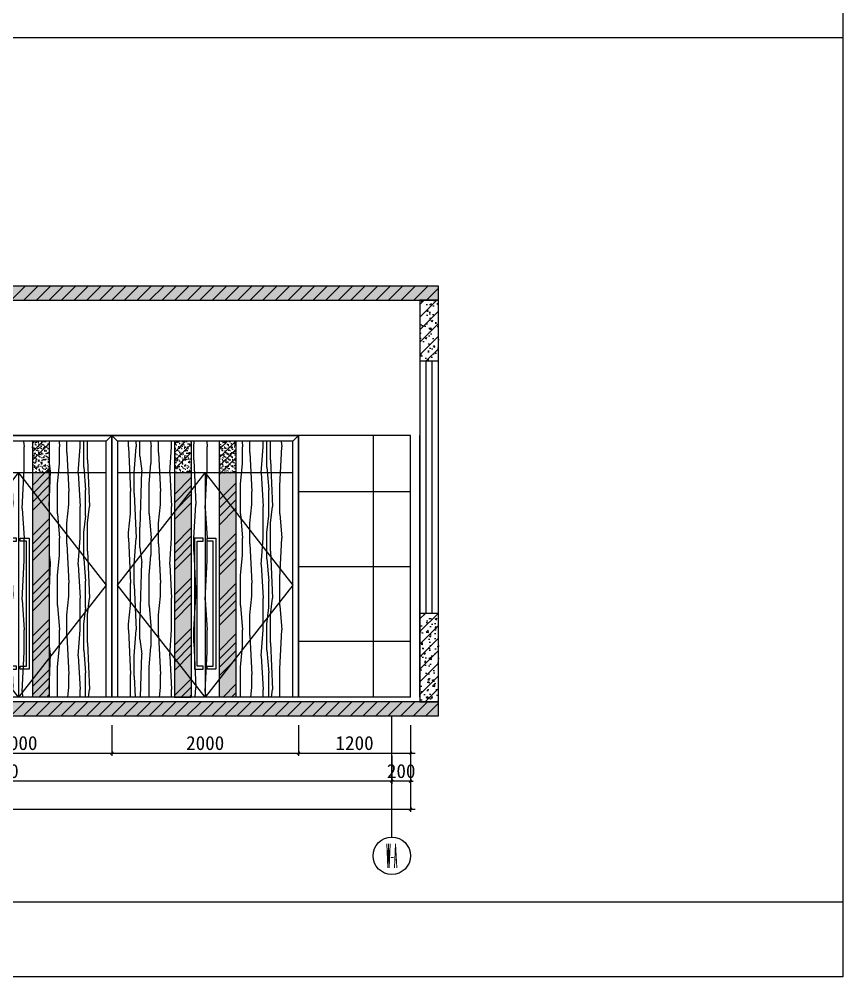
# Model space of a CAD drawing. Header units: millimetres. Extents: x 110215 to 630040, y -488650 to 141897.
# Drawn here: x 432394 to 441215, y -4761 to 5496 of the extents above; entities that cross this region are included whole.
import ezdxf
from ezdxf.enums import TextEntityAlignment as Align

# ---------------------------------------------------------------- set-up
doc = ezdxf.new("R2010")
doc.units = ezdxf.units.MM
doc.header["$LTSCALE"] = 1000
doc.linetypes.add('DOTE', pattern=[2.42, 2, -0.2, 0.02, -0.2])
doc.layers.get('Defpoints').update_dxf_attribs({"color": 2})
for name, color, linetype in [('0-118标注', 2, 'Continuous'), ('0-140c立面材料填充', 250, 'Continuous'), ('0-140d立面材料分隔', 146, 'Continuous'), ('0-140立面图剖切线', 4, 'Continuous')]:
    doc.layers.add(name, color=color, linetype=linetype)
doc.styles.add('_TCH_AXIS', font='COMPLEX', dxfattribs={"bigfont": 'GBCBIG'})
doc.styles.add('COMPLEX', font='COMPLEX')
doc.styles.add('黑体', font='simhei.ttf')
doc.dimstyles.new('50', dxfattribs={"dimscale": 50, "dimtxt": 3, "dimasz": 0.6, "dimexe": 0.6, "dimexo": 0.6, "dimtad": 1, "dimdec": 0, "dimdsep": 46, "dimtxsty": '黑体', "dimblk1": 'ARCHTICK', "dimblk2": 'ARCHTICK', "dimsah": 1, "dimcen": 0, "dimdle": 1, "dimclrd": 251, "dimclre": 251, "dimclrt": 2, "dimadec": 0, "dimazin": 0, "dimtfac": 1, "dimtdec": 0, "dimtix": 1, "dimtmove": 2, "dimatfit": 3, "dimldrblk": 'DOT', "dimfxl": 0, "dimtolj": 1, "dimtzin": 0, "dimarcsym": 0})
pattern_1 = [(50, (-7805.31, -10055.57), (182.18467, -15.939086), [19.05, -209.55]), (355, (-7805.31, -10055.57), (-35.24342, 191.056845), [15.24, -167.640584]), (100.451445, (-7790.13, -10056.9), (146.94125, 175.11775), [16.19001, -178.090245]), (46.1842, (-7805.3, -10004.77), (271.07904, -42.04233), [28.575, -314.325]), (96.63556, (-7782.72, -10008.27), (237.40413, 247.42612), [24.28502, -267.1356]), (351.18415, (-7805.3, -10004.77), (237.40413, 247.42612), [22.85997, -251.45973]), (21, (-7779.91, -10017.47), (151.61439, -102.2652), [19.05, -209.55]), (326, (-7779.91, -10017.47), (61.80203, 184.18797), [15.24, -167.64]), (71.451445, (-7767.28, -10026), (213.41642, 81.92277), [16.19001, -178.08994]), (37.5, (-7805.31, -10055.57), (3.088603, 84.555039), [0, -165.608, 0, -170.18, 0, -168.275]), (7.5, (-7805.31, -10055.57), (66.819663, 100.180575), [0, -97.028, 0, -161.798, 0, -64.135]), (327.5, (-7861.95, -10055.57), (135.590595, -5.728744), [0, -63.5, 0, -198.12, 0, -262.89]), (317.5, (-7887.35, -10055.57), (148.12918, 25.42649), [0, -82.55, 0, -131.572, 0, -186.69])]
pattern_2 = [(37.5, (677694.32, -150906.93), (-1.6000313, 48.9413237), [0, -38.608, 0, -43.18, 0, -41.275]), (7.5, (677694.32, -150906.93), (44.952328, 71.68251), [0, -20.828, 0, -34.798, 0, -13.335]), (327.5, (677663.077, -150906.93), (79.099237, 0.1437185), [0, -12.7, 0, -45.72, 0, -59.69]), (317.5, (677663.08, -150906.93), (76.355645, 22.292932), [0, -6.35, 0, -29.972, 0, -34.29])]
pattern_3 = [(45, (677694.32, -150906.93), (-269.4077, 269.4077), []), (45, (677784.12, -150906.93), (-269.4077, 269.4077), []), (45, (677873.92, -150906.93), (-269.4077, 269.4077), []), (45, (677963.73, -150906.93), (-269.4077, 269.4077), [])]

# ---------------------------------------------------------------- blocks, each defined once
blk = doc.blocks.new('_ArchTick')
at = {"color": 0, "linetype": 'ByBlock', "const_width": 0.4}
blk.add_lwpolyline([(-0.5, -0.5), (0.5, 0.5)], dxfattribs=at)
blk = doc.blocks.new('*D1139')
at = {"color": 251, "lineweight": -2, "transparency": 16777216}
for p, q in [((431386, -2065), (431386, -2395)), ((433386, -2065), (433386, -2395)), ((431336, -2365), (433436, -2365))]:
    blk.add_line(p, q, dxfattribs=at)
at = {"layer": 'Defpoints', "color": 0, "transparency": 16777216}
for p in [(431386, -1965), (433386, -1965), (433386, -2365)]:
    blk.add_point(p, dxfattribs=at)
at = {"color": 251, "lineweight": -2, "transparency": 16777216, "xscale": 30, "yscale": 30, "zscale": 30, "rotation": 180}
blk.add_blockref('_ArchTick', (431386, -2365), dxfattribs=at)
at = {"color": 251, "lineweight": -2, "transparency": 16777216, "xscale": 30, "yscale": 30, "zscale": 30}
blk.add_blockref('_ArchTick', (433386, -2365), dxfattribs=at)
at = {"color": 2, "transparency": 16777216, "insert": (432386, -2258), "char_height": 150, "attachment_point": 5, "style": '黑体'}
blk.add_mtext('\\A1;2000', dxfattribs=at)
blk = doc.blocks.new('_DOT')
at = {"color": 0, "linetype": 'ByBlock'}
blk.add_line((-0.5, 0), (-1, 0), dxfattribs=at)
at = {"color": 0, "linetype": 'ByBlock', "const_width": 0.5}
blk.add_lwpolyline([(-0.25, 0, 1), (0.25, 0, 1)], format="xyb", close=True, dxfattribs=at)
blk = doc.blocks.new('*D1140')
at = {"color": 251, "lineweight": -2, "transparency": 16777216}
for p, q in [((433386, -2065), (433386, -2395)), ((435386, -2065), (435386, -2395)), ((433336, -2365), (435436, -2365))]:
    blk.add_line(p, q, dxfattribs=at)
at = {"layer": 'Defpoints', "color": 0, "transparency": 16777216}
for p in [(433386, -1965), (435386, -1965), (435386, -2365)]:
    blk.add_point(p, dxfattribs=at)
at = {"color": 251, "lineweight": -2, "transparency": 16777216, "xscale": 30, "yscale": 30, "zscale": 30, "rotation": 180}
blk.add_blockref('_ArchTick', (433386, -2365), dxfattribs=at)
at = {"color": 251, "lineweight": -2, "transparency": 16777216, "xscale": 30, "yscale": 30, "zscale": 30}
blk.add_blockref('_ArchTick', (435386, -2365), dxfattribs=at)
at = {"color": 2, "transparency": 16777216, "insert": (434386, -2258), "char_height": 150, "attachment_point": 5, "style": '黑体'}
blk.add_mtext('\\A1;2000', dxfattribs=at)
blk = doc.blocks.new('*D1141')
at = {"color": 251, "lineweight": -2, "transparency": 16777216}
for p, q in [((435386, -2065), (435386, -2395)), ((436586, -2065), (436586, -2395)), ((435336, -2365), (436636, -2365))]:
    blk.add_line(p, q, dxfattribs=at)
at = {"layer": 'Defpoints', "color": 0, "transparency": 16777216}
for p in [(435386, -1965), (436586, -1965), (436586, -2365)]:
    blk.add_point(p, dxfattribs=at)
at = {"color": 251, "lineweight": -2, "transparency": 16777216, "xscale": 30, "yscale": 30, "zscale": 30, "rotation": 180}
blk.add_blockref('_ArchTick', (435386, -2365), dxfattribs=at)
at = {"color": 251, "lineweight": -2, "transparency": 16777216, "xscale": 30, "yscale": 30, "zscale": 30}
blk.add_blockref('_ArchTick', (436586, -2365), dxfattribs=at)
at = {"color": 2, "transparency": 16777216, "insert": (435986, -2258), "char_height": 150, "attachment_point": 5, "style": '黑体'}
blk.add_mtext('\\A1;1200', dxfattribs=at)
blk = doc.blocks.new('*D1142')
at = {"color": 251, "lineweight": -2, "transparency": 16777216}
for p, q in [((436385, -2395), (436385, -2695)), ((436585, -2395), (436585, -2695)), ((436385, -2665), (436355, -2665)), ((436585, -2665), (436385, -2665)), ((436585, -2665), (436615, -2665))]:
    blk.add_line(p, q, dxfattribs=at)
at = {"layer": 'Defpoints', "color": 0, "transparency": 16777216}
for p in [(436385, -2365), (436585, -2365), (436385, -2665)]:
    blk.add_point(p, dxfattribs=at)
at = {"color": 251, "lineweight": -2, "transparency": 16777216, "xscale": 30, "yscale": 30, "zscale": 30}
blk.add_blockref('_ArchTick', (436385, -2665), dxfattribs=at)
at = {"color": 251, "lineweight": -2, "transparency": 16777216, "xscale": 30, "yscale": 30, "zscale": 30, "rotation": 180}
blk.add_blockref('_ArchTick', (436585, -2665), dxfattribs=at)
at = {"color": 2, "transparency": 16777216, "insert": (436485, -2558), "char_height": 150, "attachment_point": 5, "style": '黑体'}
blk.add_mtext('\\A1;200', dxfattribs=at)
blk = doc.blocks.new('*D1143')
at = {"color": 251, "lineweight": -2, "transparency": 16777216}
for p, q in [((427985, -2395), (427985, -2695)), ((436385, -2395), (436385, -2695)), ((436435, -2665), (427935, -2665))]:
    blk.add_line(p, q, dxfattribs=at)
at = {"layer": 'Defpoints', "color": 0, "transparency": 16777216}
for p in [(427985, -2365), (436385, -2365), (427985, -2665)]:
    blk.add_point(p, dxfattribs=at)
at = {"color": 251, "lineweight": -2, "transparency": 16777216, "xscale": 30, "yscale": 30, "zscale": 30, "rotation": 180}
blk.add_blockref('_ArchTick', (427985, -2665), dxfattribs=at)
at = {"color": 251, "lineweight": -2, "transparency": 16777216, "xscale": 30, "yscale": 30, "zscale": 30}
blk.add_blockref('_ArchTick', (436385, -2665), dxfattribs=at)
at = {"color": 2, "transparency": 16777216, "insert": (432185, -2558), "char_height": 150, "attachment_point": 5, "style": '黑体'}
blk.add_mtext('\\A1;8400', dxfattribs=at)
blk = doc.blocks.new('*D1132')
at = {"color": 251, "lineweight": -2, "transparency": 16777216}
for p, q in [((421843, -2695), (421843, -2995)), ((436585, -2695), (436585, -2995)), ((421793, -2965), (436635, -2965))]:
    blk.add_line(p, q, dxfattribs=at)
at = {"layer": 'Defpoints', "color": 0, "transparency": 16777216}
for p in [(421843, -2665), (436585, -2665), (436585, -2965)]:
    blk.add_point(p, dxfattribs=at)
at = {"color": 251, "lineweight": -2, "transparency": 16777216, "xscale": 30, "yscale": 30, "zscale": 30, "rotation": 180}
blk.add_blockref('_ArchTick', (421843, -2965), dxfattribs=at)
at = {"color": 251, "lineweight": -2, "transparency": 16777216, "xscale": 30, "yscale": 30, "zscale": 30}
blk.add_blockref('_ArchTick', (436585, -2965), dxfattribs=at)
at = {"color": 2, "transparency": 16777216, "insert": (429214, -2858), "char_height": 150, "attachment_point": 5, "style": '黑体'}
blk.add_mtext('\\A1;14741', dxfattribs=at)
blk = doc.blocks.new('_AXISO')
blk.add_circle((0, 0), 0.5)
at = {"style": 'COMPLEX', "width": 1.041667}
blk.add_attdef('A', text='', height=0.56, dxfattribs=at).set_placement((-0.25, -0.28), (0.25, -0.28), align=Align.FIT)
blk = doc.blocks.new('xdfsfsw')
h = blk.add_hatch()
h.set_pattern_fill('WD木纹1', color=250, scale=20, style=0, pattern_type=2)
h.set_pattern_definition([(90, (2675360.6, 208530.9), (-980, 6e-14), [140, -840]), (272.29061, (2675360.6, 208530.9), (980, -3e-06), [500.4, -24019.192]), (272.29061, (2675360.6, 209510.9), (980, -3e-06), [500.4, -24019.192]), (272.29061, (2675360.6, 210490.9), (980, -3e-06), [500.4, -24019.192]), (272.29061, (2675360.6, 211470.9), (980, -3e-06), [500.4, -24019.192]), (272.29061, (2675360.6, 212450.9), (980, -3e-06), [500.4, -24019.192]), (272.29061, (2675360.6, 213430.9), (980, -3e-06), [500.4, -24019.192]), (272.29061, (2675360.6, 214410.9), (980, -3e-06), [500.4, -24019.192]), (272.29061, (2675360.6, 215390.9), (980, -3e-06), [500.4, -24019.192]), (272.29061, (2675360.6, 216370.9), (980, -3e-06), [500.4, -24019.192]), (272.29061, (2675360.6, 217350.9), (980, -3e-06), [500.4, -24019.192]), (272.29061, (2675360.6, 218330.9), (980, -3e-06), [500.4, -24019.192]), (272.29061, (2675360.6, 219310.9), (980, -3e-06), [500.4, -24019.192]), (272.29061, (2675360.6, 220290.9), (980, -3e-06), [500.4, -24019.192]), (272.29061, (2675360.6, 221270.9), (980, -3e-06), [500.4, -24019.192]), (272.29061, (2675360.6, 222250.9), (980, -3e-06), [500.4, -24019.192]), (272.29061, (2675360.6, 223230.9), (980, -3e-06), [500.4, -24019.192]), (272.29061, (2675360.6, 224210.9), (980, -3e-06), [500.4, -24019.192]), (272.29061, (2675360.6, 225190.9), (980, -3e-06), [500.4, -24019.192]), (272.29061, (2675360.6, 226170.9), (980, -3e-06), [500.4, -24019.192]), (272.29061, (2675360.6, 227150.9), (980, -3e-06), [500.4, -24019.192]), (272.29061, (2675360.6, 228130.9), (980, -3e-06), [500.4, -24019.192]), (272.29061, (2675360.6, 229110.9), (980, -3e-06), [500.4, -24019.192]), (272.29061, (2675360.6, 230090.9), (980, -3e-06), [500.4, -24019.192]), (272.29061, (2675360.6, 231070.9), (980, -3e-06), [500.4, -24019.192]), (272.29061, (2675360.6, 232050.9), (980, -3e-06), [500.4, -24019.192]), (83.65981, (2675360.6, 207850.9), (4e-05, 8820), [181.1077, -8693.1697]), (83.65981, (2675360.6, 208830.9), (4e-05, 8820), [181.1077, -8693.1697]), (83.65981, (2675360.6, 209810.9), (4e-05, 8820), [181.1077, -8693.1697]), (83.65981, (2675360.6, 210790.9), (4e-05, 8820), [181.1077, -8693.1697]), (83.65981, (2675360.6, 211770.9), (4e-05, 8820), [181.1077, -8693.1697]), (83.65981, (2675360.6, 212750.9), (4e-05, 8820), [181.1077, -8693.1697]), (83.65981, (2675360.6, 213730.9), (4e-05, 8820), [181.1077, -8693.1697]), (83.65981, (2675360.6, 214710.9), (4e-05, 8820), [181.1077, -8693.1697]), (83.65981, (2675360.6, 215690.9), (4e-05, 8820), [181.1077, -8693.1697]), (90, (2675360.6, 207690.9), (-980, 6e-14), [160, -820]), (90, (2675320.6, 208450.9), (-980, 6e-14), [220, -760]), (274.76364, (2675320.6, 208450.9), (980, -5e-06), [240.832, -11559.931]), (274.76364, (2675320.6, 209430.9), (980, -5e-06), [240.832, -11559.931]), (274.76364, (2675320.6, 210410.9), (980, -5e-06), [240.832, -11559.931]), (274.76364, (2675320.6, 211390.9), (980, -5e-06), [240.832, -11559.931]), (274.76364, (2675320.6, 212370.9), (980, -5e-06), [240.832, -11559.931]), (274.76364, (2675320.6, 213350.9), (980, -5e-06), [240.832, -11559.931]), (274.76364, (2675320.6, 214330.9), (980, -5e-06), [240.832, -11559.931]), (274.76364, (2675320.6, 215310.9), (980, -5e-06), [240.832, -11559.931]), (274.76364, (2675320.6, 216290.9), (980, -5e-06), [240.832, -11559.931]), (274.76364, (2675320.6, 217270.9), (980, -5e-06), [240.832, -11559.931]), (274.76364, (2675320.6, 218250.9), (980, -5e-06), [240.832, -11559.931]), (274.76364, (2675320.6, 219230.9), (980, -5e-06), [240.832, -11559.931]), (90, (2675340.6, 207930.9), (-980, 6e-14), [280, -700]), (83.65981, (2675320.6, 207750.9), (4e-05, 8820), [181.1077, -8693.1697]), (83.65981, (2675320.6, 208730.9), (4e-05, 8820), [181.1077, -8693.1697]), (83.65981, (2675320.6, 209710.9), (4e-05, 8820), [181.1077, -8693.1697]), (83.65981, (2675320.6, 210690.9), (4e-05, 8820), [181.1077, -8693.1697]), (83.65981, (2675320.6, 211670.9), (4e-05, 8820), [181.1077, -8693.1697]), (83.65981, (2675320.6, 212650.9), (4e-05, 8820), [181.1077, -8693.1697]), (83.65981, (2675320.6, 213630.9), (4e-05, 8820), [181.1077, -8693.1697]), (83.65981, (2675320.6, 214610.9), (4e-05, 8820), [181.1077, -8693.1697]), (83.65981, (2675320.6, 215590.9), (4e-05, 8820), [181.1077, -8693.1697]), (90, (2675320.6, 207690.9), (-980, 6e-14), [60, -920]), (85.914383, (2675260.6, 208390.9), (6e-05, 13720), [280.7134, -13474.242]), (85.914383, (2675260.6, 209370.9), (6e-05, 13720), [280.7134, -13474.242]), (85.914383, (2675260.6, 210350.9), (6e-05, 13720), [280.7134, -13474.242]), (85.914383, (2675260.6, 211330.9), (6e-05, 13720), [280.7134, -13474.242]), (85.914383, (2675260.6, 212310.9), (6e-05, 13720), [280.7134, -13474.242]), (85.914383, (2675260.6, 213290.9), (6e-05, 13720), [280.7134, -13474.242]), (85.914383, (2675260.6, 214270.9), (6e-05, 13720), [280.7134, -13474.242]), (85.914383, (2675260.6, 215250.9), (6e-05, 13720), [280.7134, -13474.242]), (85.914383, (2675260.6, 216230.9), (6e-05, 13720), [280.7134, -13474.242]), (85.914383, (2675260.6, 217210.9), (6e-05, 13720), [280.7134, -13474.242]), (85.914383, (2675260.6, 218190.9), (6e-05, 13720), [280.7134, -13474.242]), (85.914383, (2675260.6, 219170.9), (6e-05, 13720), [280.7134, -13474.242]), (85.914383, (2675260.6, 220150.9), (6e-05, 13720), [280.7134, -13474.242]), (85.914383, (2675260.6, 221130.9), (6e-05, 13720), [280.7134, -13474.242]), (85.914383, (2675260.6, 222110.9), (6e-05, 13720), [280.7134, -13474.242]), (273.17983, (2675260.6, 208390.9), (980, -3e-06), [360.555, -17306.646]), (273.17983, (2675260.6, 209370.9), (980, -3e-06), [360.555, -17306.646]), (273.17983, (2675260.6, 210350.9), (980, -3e-06), [360.555, -17306.646]), (273.17983, (2675260.6, 211330.9), (980, -3e-06), [360.555, -17306.646]), (273.17983, (2675260.6, 212310.9), (980, -3e-06), [360.555, -17306.646]), (273.17983, (2675260.6, 213290.9), (980, -3e-06), [360.555, -17306.646]), (273.17983, (2675260.6, 214270.9), (980, -3e-06), [360.555, -17306.646]), (273.17983, (2675260.6, 215250.9), (980, -3e-06), [360.555, -17306.646]), (273.17983, (2675260.6, 216230.9), (980, -3e-06), [360.555, -17306.646]), (273.17983, (2675260.6, 217210.9), (980, -3e-06), [360.555, -17306.646]), (273.17983, (2675260.6, 218190.9), (980, -3e-06), [360.555, -17306.646]), (273.17983, (2675260.6, 219170.9), (980, -3e-06), [360.555, -17306.646]), (273.17983, (2675260.6, 220150.9), (980, -3e-06), [360.555, -17306.646]), (273.17983, (2675260.6, 221130.9), (980, -3e-06), [360.555, -17306.646]), (273.17983, (2675260.6, 222110.9), (980, -3e-06), [360.555, -17306.646]), (273.17983, (2675260.6, 223090.9), (980, -3e-06), [360.555, -17306.646]), (273.17983, (2675260.6, 224070.9), (980, -3e-06), [360.555, -17306.646]), (273.17983, (2675260.6, 225050.9), (980, -3e-06), [360.555, -17306.646]), (273.17983, (2675260.6, 226030.9), (980, -3e-06), [360.555, -17306.646]), (90, (2675280.6, 207690.9), (-980, 6e-14), [340, -640]), (87.27369, (2675460.6, 208250.9), (-3e-06, 20580), [420.476, -20182.844]), (87.27369, (2675460.6, 209230.9), (-3e-06, 20580), [420.476, -20182.844]), (87.27369, (2675460.6, 210210.9), (-3e-06, 20580), [420.476, -20182.844]), (87.27369, (2675460.6, 211190.9), (-3e-06, 20580), [420.476, -20182.844]), (87.27369, (2675460.6, 212170.9), (-3e-06, 20580), [420.476, -20182.844]), (87.27369, (2675460.6, 213150.9), (-3e-06, 20580), [420.476, -20182.844]), (87.27369, (2675460.6, 214130.9), (-3e-06, 20580), [420.476, -20182.844]), (87.27369, (2675460.6, 215110.9), (-3e-06, 20580), [420.476, -20182.844]), (87.27369, (2675460.6, 216090.9), (-3e-06, 20580), [420.476, -20182.844]), (87.27369, (2675460.6, 217070.9), (-3e-06, 20580), [420.476, -20182.844]), (87.27369, (2675460.6, 218050.9), (-3e-06, 20580), [420.476, -20182.844]), (87.27369, (2675460.6, 219030.9), (-3e-06, 20580), [420.476, -20182.844]), (87.27369, (2675460.6, 220010.9), (-3e-06, 20580), [420.476, -20182.844]), (87.27369, (2675460.6, 220990.9), (-3e-06, 20580), [420.476, -20182.844]), (87.27369, (2675460.6, 221970.9), (-3e-06, 20580), [420.476, -20182.844]), (87.27369, (2675460.6, 222950.9), (-3e-06, 20580), [420.476, -20182.844]), (87.27369, (2675460.6, 223930.9), (-3e-06, 20580), [420.476, -20182.844]), (87.27369, (2675460.6, 224910.9), (-3e-06, 20580), [420.476, -20182.844]), (87.27369, (2675460.6, 225890.9), (-3e-06, 20580), [420.476, -20182.844]), (87.27369, (2675460.6, 226870.9), (-3e-06, 20580), [420.476, -20182.844]), (87.27369, (2675460.6, 227850.9), (-3e-06, 20580), [420.476, -20182.844]), (90, (2675460.6, 207950.9), (-980, 6e-14), [300, -680]), (274.398705, (2675460.6, 207950.9), (980, 3e-06), [260.768, -12516.8686]), (274.398705, (2675460.6, 208930.9), (980, 3e-06), [260.768, -12516.8686]), (274.398705, (2675460.6, 209910.9), (980, 3e-06), [260.768, -12516.8686]), (274.398705, (2675460.6, 210890.9), (980, 3e-06), [260.768, -12516.8686]), (274.398705, (2675460.6, 211870.9), (980, 3e-06), [260.768, -12516.8686]), (274.398705, (2675460.6, 212850.9), (980, 3e-06), [260.768, -12516.8686]), (274.398705, (2675460.6, 213830.9), (980, 3e-06), [260.768, -12516.8686]), (274.398705, (2675460.6, 214810.9), (980, 3e-06), [260.768, -12516.8686]), (274.398705, (2675460.6, 215790.9), (980, 3e-06), [260.768, -12516.8686]), (274.398705, (2675460.6, 216770.9), (980, 3e-06), [260.768, -12516.8686]), (274.398705, (2675460.6, 217750.9), (980, 3e-06), [260.768, -12516.8686]), (274.398705, (2675460.6, 218730.9), (980, 3e-06), [260.768, -12516.8686]), (274.398705, (2675460.6, 219710.9), (980, 3e-06), [260.768, -12516.8686]), (90, (2675060.6, 208490.9), (-980, 6e-14), [180, -800]), (84.80557, (2675040.6, 208270.9), (2e-05, 10780), [220.907, -10603.5466]), (84.80557, (2675040.6, 209250.9), (2e-05, 10780), [220.907, -10603.5466]), (84.80557, (2675040.6, 210230.9), (2e-05, 10780), [220.907, -10603.5466]), (84.80557, (2675040.6, 211210.9), (2e-05, 10780), [220.907, -10603.5466]), (84.80557, (2675040.6, 212190.9), (2e-05, 10780), [220.907, -10603.5466]), (84.80557, (2675040.6, 213170.9), (2e-05, 10780), [220.907, -10603.5466]), (84.80557, (2675040.6, 214150.9), (2e-05, 10780), [220.907, -10603.5466]), (84.80557, (2675040.6, 215130.9), (2e-05, 10780), [220.907, -10603.5466]), (84.80557, (2675040.6, 216110.9), (2e-05, 10780), [220.907, -10603.5466]), (84.80557, (2675040.6, 217090.9), (2e-05, 10780), [220.907, -10603.5466]), (84.80557, (2675040.6, 218070.9), (2e-05, 10780), [220.907, -10603.5466]), (84.80557, (2675040.6, 219050.9), (2e-05, 10780), [220.907, -10603.5466]), (90, (2675040.6, 207950.9), (-980, 6e-14), [320, -660]), (274.398705, (2675040.6, 207950.9), (980, 3e-06), [260.768, -12516.8686]), (274.398705, (2675040.6, 208930.9), (980, 3e-06), [260.768, -12516.8686]), (274.398705, (2675040.6, 209910.9), (980, 3e-06), [260.768, -12516.8686]), (274.398705, (2675040.6, 210890.9), (980, 3e-06), [260.768, -12516.8686]), (274.398705, (2675040.6, 211870.9), (980, 3e-06), [260.768, -12516.8686]), (274.398705, (2675040.6, 212850.9), (980, 3e-06), [260.768, -12516.8686]), (274.398705, (2675040.6, 213830.9), (980, 3e-06), [260.768, -12516.8686]), (274.398705, (2675040.6, 214810.9), (980, 3e-06), [260.768, -12516.8686]), (274.398705, (2675040.6, 215790.9), (980, 3e-06), [260.768, -12516.8686]), (274.398705, (2675040.6, 216770.9), (980, 3e-06), [260.768, -12516.8686]), (274.398705, (2675040.6, 217750.9), (980, 3e-06), [260.768, -12516.8686]), (274.398705, (2675040.6, 218730.9), (980, 3e-06), [260.768, -12516.8686]), (274.398705, (2675040.6, 219710.9), (980, 3e-06), [260.768, -12516.8686]), (90, (2675520.6, 208530.9), (-980, 6e-14), [140, -840]), (272.385944, (2675520.6, 208530.9), (980, -6e-06), [480.416, -23059.991]), (272.385944, (2675520.6, 209510.9), (980, -6e-06), [480.416, -23059.991]), (272.385944, (2675520.6, 210490.9), (980, -6e-06), [480.416, -23059.991]), (272.385944, (2675520.6, 211470.9), (980, -6e-06), [480.416, -23059.991]), (272.385944, (2675520.6, 212450.9), (980, -6e-06), [480.416, -23059.991]), (272.385944, (2675520.6, 213430.9), (980, -6e-06), [480.416, -23059.991]), (272.385944, (2675520.6, 214410.9), (980, -6e-06), [480.416, -23059.991]), (272.385944, (2675520.6, 215390.9), (980, -6e-06), [480.416, -23059.991]), (272.385944, (2675520.6, 216370.9), (980, -6e-06), [480.416, -23059.991]), (272.385944, (2675520.6, 217350.9), (980, -6e-06), [480.416, -23059.991]), (272.385944, (2675520.6, 218330.9), (980, -6e-06), [480.416, -23059.991]), (272.385944, (2675520.6, 219310.9), (980, -6e-06), [480.416, -23059.991]), (272.385944, (2675520.6, 220290.9), (980, -6e-06), [480.416, -23059.991]), (272.385944, (2675520.6, 221270.9), (980, -6e-06), [480.416, -23059.991]), (272.385944, (2675520.6, 222250.9), (980, -6e-06), [480.416, -23059.991]), (272.385944, (2675520.6, 223230.9), (980, -6e-06), [480.416, -23059.991]), (272.385944, (2675520.6, 224210.9), (980, -6e-06), [480.416, -23059.991]), (272.385944, (2675520.6, 225190.9), (980, -6e-06), [480.416, -23059.991]), (272.385944, (2675520.6, 226170.9), (980, -6e-06), [480.416, -23059.991]), (272.385944, (2675520.6, 227150.9), (980, -6e-06), [480.416, -23059.991]), (272.385944, (2675520.6, 228130.9), (980, -6e-06), [480.416, -23059.991]), (272.385944, (2675520.6, 229110.9), (980, -6e-06), [480.416, -23059.991]), (272.385944, (2675520.6, 230090.9), (980, -6e-06), [480.416, -23059.991]), (272.385944, (2675520.6, 231070.9), (980, -6e-06), [480.416, -23059.991]), (272.385944, (2675520.6, 232050.9), (980, -6e-06), [480.416, -23059.991]), (86.82017, (2675520.6, 207690.9), (-3e-05, 17640), [360.555, -17306.646]), (86.82017, (2675520.6, 208670.9), (-3e-05, 17640), [360.555, -17306.646]), (86.82017, (2675520.6, 209650.9), (-3e-05, 17640), [360.555, -17306.646]), (86.82017, (2675520.6, 210630.9), (-3e-05, 17640), [360.555, -17306.646]), (86.82017, (2675520.6, 211610.9), (-3e-05, 17640), [360.555, -17306.646]), (86.82017, (2675520.6, 212590.9), (-3e-05, 17640), [360.555, -17306.646]), (86.82017, (2675520.6, 213570.9), (-3e-05, 17640), [360.555, -17306.646]), (86.82017, (2675520.6, 214550.9), (-3e-05, 17640), [360.555, -17306.646]), (86.82017, (2675520.6, 215530.9), (-3e-05, 17640), [360.555, -17306.646]), (86.82017, (2675520.6, 216510.9), (-3e-05, 17640), [360.555, -17306.646]), (86.82017, (2675520.6, 217490.9), (-3e-05, 17640), [360.555, -17306.646]), (86.82017, (2675520.6, 218470.9), (-3e-05, 17640), [360.555, -17306.646]), (86.82017, (2675520.6, 219450.9), (-3e-05, 17640), [360.555, -17306.646]), (86.82017, (2675520.6, 220430.9), (-3e-05, 17640), [360.555, -17306.646]), (86.82017, (2675520.6, 221410.9), (-3e-05, 17640), [360.555, -17306.646]), (86.82017, (2675520.6, 222390.9), (-3e-05, 17640), [360.555, -17306.646]), (86.82017, (2675520.6, 223370.9), (-3e-05, 17640), [360.555, -17306.646]), (86.82017, (2675520.6, 224350.9), (-3e-05, 17640), [360.555, -17306.646]), (86.82017, (2675520.6, 225330.9), (-3e-05, 17640), [360.555, -17306.646]), (90, (2675660.6, 208430.9), (-980, 6e-14), [240, -740]), (87.27369, (2675640.6, 208010.9), (-3e-06, 20580), [420.476, -20182.844]), (87.27369, (2675640.6, 208990.9), (-3e-06, 20580), [420.476, -20182.844]), (87.27369, (2675640.6, 209970.9), (-3e-06, 20580), [420.476, -20182.844]), (87.27369, (2675640.6, 210950.9), (-3e-06, 20580), [420.476, -20182.844]), (87.27369, (2675640.6, 211930.9), (-3e-06, 20580), [420.476, -20182.844]), (87.27369, (2675640.6, 212910.9), (-3e-06, 20580), [420.476, -20182.844]), (87.27369, (2675640.6, 213890.9), (-3e-06, 20580), [420.476, -20182.844]), (87.27369, (2675640.6, 214870.9), (-3e-06, 20580), [420.476, -20182.844]), (87.27369, (2675640.6, 215850.9), (-3e-06, 20580), [420.476, -20182.844]), (87.27369, (2675640.6, 216830.9), (-3e-06, 20580), [420.476, -20182.844]), (87.27369, (2675640.6, 217810.9), (-3e-06, 20580), [420.476, -20182.844]), (87.27369, (2675640.6, 218790.9), (-3e-06, 20580), [420.476, -20182.844]), (87.27369, (2675640.6, 219770.9), (-3e-06, 20580), [420.476, -20182.844]), (87.27369, (2675640.6, 220750.9), (-3e-06, 20580), [420.476, -20182.844]), (87.27369, (2675640.6, 221730.9), (-3e-06, 20580), [420.476, -20182.844]), (87.27369, (2675640.6, 222710.9), (-3e-06, 20580), [420.476, -20182.844]), (87.27369, (2675640.6, 223690.9), (-3e-06, 20580), [420.476, -20182.844]), (87.27369, (2675640.6, 224670.9), (-3e-06, 20580), [420.476, -20182.844]), (87.27369, (2675640.6, 225650.9), (-3e-06, 20580), [420.476, -20182.844]), (87.27369, (2675640.6, 226630.9), (-3e-06, 20580), [420.476, -20182.844]), (87.27369, (2675640.6, 227610.9), (-3e-06, 20580), [420.476, -20182.844]), (273.576334, (2675640.6, 208010.9), (980, -6e-06), [320.6244, -15389.971]), (273.576334, (2675640.6, 208990.9), (980, -6e-06), [320.6244, -15389.971]), (273.576334, (2675640.6, 209970.9), (980, -6e-06), [320.6244, -15389.971]), (273.576334, (2675640.6, 210950.9), (980, -6e-06), [320.6244, -15389.971]), (273.576334, (2675640.6, 211930.9), (980, -6e-06), [320.6244, -15389.971]), (273.576334, (2675640.6, 212910.9), (980, -6e-06), [320.6244, -15389.971]), (273.576334, (2675640.6, 213890.9), (980, -6e-06), [320.6244, -15389.971]), (273.576334, (2675640.6, 214870.9), (980, -6e-06), [320.6244, -15389.971]), (273.576334, (2675640.6, 215850.9), (980, -6e-06), [320.6244, -15389.971]), (273.576334, (2675640.6, 216830.9), (980, -6e-06), [320.6244, -15389.971]), (273.576334, (2675640.6, 217810.9), (980, -6e-06), [320.6244, -15389.971]), (273.576334, (2675640.6, 218790.9), (980, -6e-06), [320.6244, -15389.971]), (273.576334, (2675640.6, 219770.9), (980, -6e-06), [320.6244, -15389.971]), (273.576334, (2675640.6, 220750.9), (980, -6e-06), [320.6244, -15389.971]), (273.576334, (2675640.6, 221730.9), (980, -6e-06), [320.6244, -15389.971]), (273.576334, (2675640.6, 222710.9), (980, -6e-06), [320.6244, -15389.971]), (90, (2674940.6, 208570.9), (-980, 6e-14), [100, -880]), (277.125016, (2674940.6, 208570.9), (980, -6e-06), [161.245, -7739.7674]), (277.125016, (2674940.6, 209550.9), (980, -6e-06), [161.245, -7739.7674]), (277.125016, (2674940.6, 210530.9), (980, -6e-06), [161.245, -7739.7674]), (277.125016, (2674940.6, 211510.9), (980, -6e-06), [161.245, -7739.7674]), (277.125016, (2674940.6, 212490.9), (980, -6e-06), [161.245, -7739.7674]), (277.125016, (2674940.6, 213470.9), (980, -6e-06), [161.245, -7739.7674]), (277.125016, (2674940.6, 214450.9), (980, -6e-06), [161.245, -7739.7674]), (277.125016, (2674940.6, 215430.9), (980, -6e-06), [161.245, -7739.7674]), (277.125016, (2674940.6, 216410.9), (980, -6e-06), [161.245, -7739.7674]), (88.09085, (2674940.6, 207810.9), (-0.0002, 29400), [600.333, -28815.996]), (88.09085, (2674940.6, 208790.9), (-0.0002, 29400), [600.333, -28815.996]), (88.09085, (2674940.6, 209770.9), (-0.0002, 29400), [600.333, -28815.996]), (88.09085, (2674940.6, 210750.9), (-0.0002, 29400), [600.333, -28815.996]), (88.09085, (2674940.6, 211730.9), (-0.0002, 29400), [600.333, -28815.996]), (88.09085, (2674940.6, 212710.9), (-0.0002, 29400), [600.333, -28815.996]), (88.09085, (2674940.6, 213690.9), (-0.0002, 29400), [600.333, -28815.996]), (88.09085, (2674940.6, 214670.9), (-0.0002, 29400), [600.333, -28815.996]), (88.09085, (2674940.6, 215650.9), (-0.0002, 29400), [600.333, -28815.996]), (88.09085, (2674940.6, 216630.9), (-0.0002, 29400), [600.333, -28815.996]), (88.09085, (2674940.6, 217610.9), (-0.0002, 29400), [600.333, -28815.996]), (88.09085, (2674940.6, 218590.9), (-0.0002, 29400), [600.333, -28815.996]), (88.09085, (2674940.6, 219570.9), (-0.0002, 29400), [600.333, -28815.996]), (88.09085, (2674940.6, 220550.9), (-0.0002, 29400), [600.333, -28815.996]), (88.09085, (2674940.6, 221530.9), (-0.0002, 29400), [600.333, -28815.996]), (88.09085, (2674940.6, 222510.9), (-0.0002, 29400), [600.333, -28815.996]), (88.09085, (2674940.6, 223490.9), (-0.0002, 29400), [600.333, -28815.996]), (88.09085, (2674940.6, 224470.9), (-0.0002, 29400), [600.333, -28815.996]), (88.09085, (2674940.6, 225450.9), (-0.0002, 29400), [600.333, -28815.996]), (88.09085, (2674940.6, 226430.9), (-0.0002, 29400), [600.333, -28815.996]), (88.09085, (2674940.6, 227410.9), (-0.0002, 29400), [600.333, -28815.996]), (88.09085, (2674940.6, 228390.9), (-0.0002, 29400), [600.333, -28815.996]), (88.09085, (2674940.6, 229370.9), (-0.0002, 29400), [600.333, -28815.996]), (88.09085, (2674940.6, 230350.9), (-0.0002, 29400), [600.333, -28815.996]), (88.09085, (2674940.6, 231330.9), (-0.0002, 29400), [600.333, -28815.996]), (88.09085, (2674940.6, 232310.9), (-0.0002, 29400), [600.333, -28815.996]), (88.09085, (2674940.6, 233290.9), (-0.0002, 29400), [600.333, -28815.996]), (88.09085, (2674940.6, 234270.9), (-0.0002, 29400), [600.333, -28815.996]), (88.09085, (2674940.6, 235250.9), (-0.0002, 29400), [600.333, -28815.996]), (88.09085, (2674940.6, 236230.9), (-0.0002, 29400), [600.333, -28815.996]), (90, (2674940.6, 207690.9), (-980, 6e-14), [120, -860]), (85.914383, (2675860.6, 208390.9), (6e-05, 13720), [280.7134, -13474.242]), (85.914383, (2675860.6, 209370.9), (6e-05, 13720), [280.7134, -13474.242]), (85.914383, (2675860.6, 210350.9), (6e-05, 13720), [280.7134, -13474.242]), (85.914383, (2675860.6, 211330.9), (6e-05, 13720), [280.7134, -13474.242]), (85.914383, (2675860.6, 212310.9), (6e-05, 13720), [280.7134, -13474.242]), (85.914383, (2675860.6, 213290.9), (6e-05, 13720), [280.7134, -13474.242]), (85.914383, (2675860.6, 214270.9), (6e-05, 13720), [280.7134, -13474.242]), (85.914383, (2675860.6, 215250.9), (6e-05, 13720), [280.7134, -13474.242]), (85.914383, (2675860.6, 216230.9), (6e-05, 13720), [280.7134, -13474.242]), (85.914383, (2675860.6, 217210.9), (6e-05, 13720), [280.7134, -13474.242]), (85.914383, (2675860.6, 218190.9), (6e-05, 13720), [280.7134, -13474.242]), (85.914383, (2675860.6, 219170.9), (6e-05, 13720), [280.7134, -13474.242]), (85.914383, (2675860.6, 220150.9), (6e-05, 13720), [280.7134, -13474.242]), (85.914383, (2675860.6, 221130.9), (6e-05, 13720), [280.7134, -13474.242]), (85.914383, (2675860.6, 222110.9), (6e-05, 13720), [280.7134, -13474.242]), (90, (2675860.6, 208170.9), (-980, 6e-14), [220, -760]), (272.385944, (2675860.6, 208170.9), (980, -6e-06), [480.416, -23059.991]), (272.385944, (2675860.6, 209150.9), (980, -6e-06), [480.416, -23059.991]), (272.385944, (2675860.6, 210130.9), (980, -6e-06), [480.416, -23059.991]), (272.385944, (2675860.6, 211110.9), (980, -6e-06), [480.416, -23059.991]), (272.385944, (2675860.6, 212090.9), (980, -6e-06), [480.416, -23059.991]), (272.385944, (2675860.6, 213070.9), (980, -6e-06), [480.416, -23059.991]), (272.385944, (2675860.6, 214050.9), (980, -6e-06), [480.416, -23059.991]), (272.385944, (2675860.6, 215030.9), (980, -6e-06), [480.416, -23059.991]), (272.385944, (2675860.6, 216010.9), (980, -6e-06), [480.416, -23059.991]), (272.385944, (2675860.6, 216990.9), (980, -6e-06), [480.416, -23059.991]), (272.385944, (2675860.6, 217970.9), (980, -6e-06), [480.416, -23059.991]), (272.385944, (2675860.6, 218950.9), (980, -6e-06), [480.416, -23059.991]), (272.385944, (2675860.6, 219930.9), (980, -6e-06), [480.416, -23059.991]), (272.385944, (2675860.6, 220910.9), (980, -6e-06), [480.416, -23059.991]), (272.385944, (2675860.6, 221890.9), (980, -6e-06), [480.416, -23059.991]), (272.385944, (2675860.6, 222870.9), (980, -6e-06), [480.416, -23059.991]), (272.385944, (2675860.6, 223850.9), (980, -6e-06), [480.416, -23059.991]), (272.385944, (2675860.6, 224830.9), (980, -6e-06), [480.416, -23059.991]), (272.385944, (2675860.6, 225810.9), (980, -6e-06), [480.416, -23059.991]), (272.385944, (2675860.6, 226790.9), (980, -6e-06), [480.416, -23059.991]), (272.385944, (2675860.6, 227770.9), (980, -6e-06), [480.416, -23059.991]), (272.385944, (2675860.6, 228750.9), (980, -6e-06), [480.416, -23059.991]), (272.385944, (2675860.6, 229730.9), (980, -6e-06), [480.416, -23059.991]), (272.385944, (2675860.6, 230710.9), (980, -6e-06), [480.416, -23059.991]), (272.385944, (2675860.6, 231690.9), (980, -6e-06), [480.416, -23059.991]), (272.385944, (2675800.6, 208670.9), (980, -6e-06), [480.416, -23059.991]), (272.385944, (2675800.6, 209650.9), (980, -6e-06), [480.416, -23059.991]), (272.385944, (2675800.6, 210630.9), (980, -6e-06), [480.416, -23059.991]), (272.385944, (2675800.6, 211610.9), (980, -6e-06), [480.416, -23059.991]), (272.385944, (2675800.6, 212590.9), (980, -6e-06), [480.416, -23059.991]), (272.385944, (2675800.6, 213570.9), (980, -6e-06), [480.416, -23059.991]), (272.385944, (2675800.6, 214550.9), (980, -6e-06), [480.416, -23059.991]), (272.385944, (2675800.6, 215530.9), (980, -6e-06), [480.416, -23059.991]), (272.385944, (2675800.6, 216510.9), (980, -6e-06), [480.416, -23059.991]), (272.385944, (2675800.6, 217490.9), (980, -6e-06), [480.416, -23059.991]), (272.385944, (2675800.6, 218470.9), (980, -6e-06), [480.416, -23059.991]), (272.385944, (2675800.6, 219450.9), (980, -6e-06), [480.416, -23059.991]), (272.385944, (2675800.6, 220430.9), (980, -6e-06), [480.416, -23059.991]), (272.385944, (2675800.6, 221410.9), (980, -6e-06), [480.416, -23059.991]), (272.385944, (2675800.6, 222390.9), (980, -6e-06), [480.416, -23059.991]), (272.385944, (2675800.6, 223370.9), (980, -6e-06), [480.416, -23059.991]), (272.385944, (2675800.6, 224350.9), (980, -6e-06), [480.416, -23059.991]), (272.385944, (2675800.6, 225330.9), (980, -6e-06), [480.416, -23059.991]), (272.385944, (2675800.6, 226310.9), (980, -6e-06), [480.416, -23059.991]), (272.385944, (2675800.6, 227290.9), (980, -6e-06), [480.416, -23059.991]), (272.385944, (2675800.6, 228270.9), (980, -6e-06), [480.416, -23059.991]), (272.385944, (2675800.6, 229250.9), (980, -6e-06), [480.416, -23059.991]), (272.385944, (2675800.6, 230230.9), (980, -6e-06), [480.416, -23059.991]), (272.385944, (2675800.6, 231210.9), (980, -6e-06), [480.416, -23059.991]), (272.385944, (2675800.6, 232190.9), (980, -6e-06), [480.416, -23059.991]), (90, (2675820.6, 207950.9), (-980, 6e-14), [240, -740]), (84.289407, (2675800.6, 207750.9), (-2e-05, 9800), [200.9975, -9647.8806]), (84.289407, (2675800.6, 208730.9), (-2e-05, 9800), [200.9975, -9647.8806]), (84.289407, (2675800.6, 209710.9), (-2e-05, 9800), [200.9975, -9647.8806]), (84.289407, (2675800.6, 210690.9), (-2e-05, 9800), [200.9975, -9647.8806]), (84.289407, (2675800.6, 211670.9), (-2e-05, 9800), [200.9975, -9647.8806]), (84.289407, (2675800.6, 212650.9), (-2e-05, 9800), [200.9975, -9647.8806]), (84.289407, (2675800.6, 213630.9), (-2e-05, 9800), [200.9975, -9647.8806]), (84.289407, (2675800.6, 214610.9), (-2e-05, 9800), [200.9975, -9647.8806]), (84.289407, (2675800.6, 215590.9), (-2e-05, 9800), [200.9975, -9647.8806]), (84.289407, (2675800.6, 216570.9), (-2e-05, 9800), [200.9975, -9647.8806]), (84.289407, (2675800.6, 217550.9), (-2e-05, 9800), [200.9975, -9647.8806]), (90, (2675800.6, 207690.9), (-980, 6e-14), [60, -920]), (90, (2675140.6, 208610.9), (-980, 6e-14), [60, -920]), (272.72631, (2675140.6, 208610.9), (980, 7e-06), [420.476, -20182.844]), (272.72631, (2675140.6, 209590.9), (980, 7e-06), [420.476, -20182.844]), (272.72631, (2675140.6, 210570.9), (980, 7e-06), [420.476, -20182.844]), (272.72631, (2675140.6, 211550.9), (980, 7e-06), [420.476, -20182.844]), (272.72631, (2675140.6, 212530.9), (980, 7e-06), [420.476, -20182.844]), (272.72631, (2675140.6, 213510.9), (980, 7e-06), [420.476, -20182.844]), (272.72631, (2675140.6, 214490.9), (980, 7e-06), [420.476, -20182.844]), (272.72631, (2675140.6, 215470.9), (980, 7e-06), [420.476, -20182.844]), (272.72631, (2675140.6, 216450.9), (980, 7e-06), [420.476, -20182.844]), (272.72631, (2675140.6, 217430.9), (980, 7e-06), [420.476, -20182.844]), (272.72631, (2675140.6, 218410.9), (980, 7e-06), [420.476, -20182.844]), (272.72631, (2675140.6, 219390.9), (980, 7e-06), [420.476, -20182.844]), (272.72631, (2675140.6, 220370.9), (980, 7e-06), [420.476, -20182.844]), (272.72631, (2675140.6, 221350.9), (980, 7e-06), [420.476, -20182.844]), (272.72631, (2675140.6, 222330.9), (980, 7e-06), [420.476, -20182.844]), (272.72631, (2675140.6, 223310.9), (980, 7e-06), [420.476, -20182.844]), (272.72631, (2675140.6, 224290.9), (980, 7e-06), [420.476, -20182.844]), (272.72631, (2675140.6, 225270.9), (980, 7e-06), [420.476, -20182.844]), (272.72631, (2675140.6, 226250.9), (980, 7e-06), [420.476, -20182.844]), (272.72631, (2675140.6, 227230.9), (980, 7e-06), [420.476, -20182.844]), (272.72631, (2675140.6, 228210.9), (980, 7e-06), [420.476, -20182.844]), (90, (2675160.6, 208050.9), (-980, 6e-14), [140, -840]), (84.289407, (2675140.6, 207850.9), (-2e-05, 9800), [200.9975, -9647.8806]), (84.289407, (2675140.6, 208830.9), (-2e-05, 9800), [200.9975, -9647.8806]), (84.289407, (2675140.6, 209810.9), (-2e-05, 9800), [200.9975, -9647.8806]), (84.289407, (2675140.6, 210790.9), (-2e-05, 9800), [200.9975, -9647.8806]), (84.289407, (2675140.6, 211770.9), (-2e-05, 9800), [200.9975, -9647.8806]), (84.289407, (2675140.6, 212750.9), (-2e-05, 9800), [200.9975, -9647.8806]), (84.289407, (2675140.6, 213730.9), (-2e-05, 9800), [200.9975, -9647.8806]), (84.289407, (2675140.6, 214710.9), (-2e-05, 9800), [200.9975, -9647.8806]), (84.289407, (2675140.6, 215690.9), (-2e-05, 9800), [200.9975, -9647.8806]), (84.289407, (2675140.6, 216670.9), (-2e-05, 9800), [200.9975, -9647.8806]), (84.289407, (2675140.6, 217650.9), (-2e-05, 9800), [200.9975, -9647.8806]), (90, (2675140.6, 207690.9), (-980, 6e-14), [160, -820])])
h.paths.add_polyline_path([(371282, 123340), (371132, 123340), (371132, 120940), (371282, 120940)])
h.paths.add_polyline_path([(371432, 123340), (371282, 123340), (371282, 120940), (371432, 120940)])
h.paths.add_polyline_path([(370442, 123340), (370442, 120940), (370952, 120940), (370952, 123340)])
h.paths.add_polyline_path([(372122, 120940), (372122, 123340), (371612, 123340), (371612, 120940)])
h.paths.add_polyline_path([(372122, 123680), (371612, 123680), (371612, 123340), (372122, 123340)])
h.paths.add_polyline_path([(371432, 123680), (371132, 123680), (371132, 123340), (371432, 123340)])
h.paths.add_polyline_path([(370952, 123680), (370442, 123680), (370442, 123340), (370952, 123340)])
h = blk.add_hatch()
h.set_pattern_fill('AR-SAND', color=8, style=0)
h.set_pattern_definition(pattern_2)
h.paths.add_polyline_path([(371612, 123680), (371432, 123680), (371432, 123340), (371612, 123340)])
h.paths.add_polyline_path([(371132, 123680), (370952, 123680), (370952, 123340), (371132, 123340)])
h = blk.add_hatch()
h.set_pattern_fill('ANSI34', color=8, scale=20, style=0)
h.set_pattern_definition(pattern_3)
h.paths.add_polyline_path([(371612, 123680), (371432, 123680), (371432, 123340), (371612, 123340)])
h.paths.add_polyline_path([(371132, 123680), (370952, 123680), (370952, 123340), (371132, 123340)])
h = blk.add_hatch()
h.set_pattern_fill('ANSI34', color=8, scale=20, style=0)
h.set_pattern_definition(pattern_3)
h.paths.add_polyline_path([(370952, 123340), (370952, 120940), (371132, 120940), (371132, 123340)])
h.paths.add_polyline_path([(371612, 120940), (371612, 123340), (371432, 123340), (371432, 120940)])
h = blk.add_hatch()
h.set_pattern_fill('AR-SAND', color=8, style=0)
h.set_pattern_definition(pattern_2)
h.paths.add_polyline_path([(370952, 123340), (370952, 120940), (371132, 120940), (371132, 123340)])
h.paths.add_polyline_path([(371612, 120940), (371612, 123340), (371432, 123340), (371432, 120940)])
for p, q in [((370282, 123740, 7), (370282, 120940, 7)), ((372282, 123740, 7), (372282, 120940, 7))]:
    blk.add_line(p, q)
at = {"color": 8}
for p, q in [((370342, 123680), (370282, 123740)), ((372222, 123680), (372282, 123740))]:
    blk.add_line(p, q, dxfattribs=at)
at = {"color": 4}
for p, q in [((370952, 120940), (371132, 120940)), ((371612, 120940), (371432, 120940))]:
    blk.add_line(p, q, dxfattribs=at)
at = {"color": 8, "linetype": 'DOTE', "ltscale": 200}
blk.add_lwpolyline([(371282, 123340), (372222, 122140), (371282, 120940), (370342, 122140), (371282, 123340)], dxfattribs=at)
at = {"color": 1}
for points in [[(371262, 122610), (371262, 122640), (371167, 122640), (371167, 121240), (371262, 121240), (371262, 121270), (371197, 121270), (371197, 122610), (371262, 122610)], [(371302, 122610), (371302, 122640), (371397, 122640), (371397, 121240), (371302, 121240), (371302, 121270), (371367, 121270), (371367, 122610), (371302, 122610)]]:
    blk.add_lwpolyline(points, dxfattribs=at)
at = {"layer": '0-140d立面材料分隔'}
for p, q in [((370282, 123740), (372282, 123740)), ((370282, 123740), (370282, 120940)), ((372282, 120940), (372282, 123740)), ((370342, 123680), (370342, 120940)), ((372222, 123680), (370342, 123680)), ((370952, 123680), (370952, 120940)), ((371132, 123680), (371132, 120940)), ((371432, 123680), (371432, 120940)), ((371612, 123680), (371612, 120940)), ((372222, 120940), (372222, 123680)), ((372222, 123340), (370342, 123340)), ((371282, 123340), (371282, 120940))]:
    blk.add_line(p, q, dxfattribs=at)

msp = doc.modelspace()

# ---------------------------------------------------------------- hatches: boundary and pattern name
h = msp.add_hatch()
h.set_pattern_fill('ANSI31', color=250, scale=30)
h.set_pattern_definition([(45, (47546.08, 27220.82), (-67.35192, 67.35192), [])])
h.paths.add_polyline_path([(423338.6, 2484.8), (423338.6, 1784.8), (423948.4, 1784.8), (423948.4, 2484.8), (428922.9, 2484.8), (428922.9, 1784.8), (429543.7, 1784.8), (429543.7, 2484.8), (436884.7, 2484.8), (436884.7, 2634.8), (423338.6, 2634.8), (421842.4, 2634.8), (421842.4, 2534.8), (421842.4, 2484.8)])
h.paths.add_polyline_path([(436884.7, -1814.7), (421842.4, -1814.7), (421842.4, -1964.7), (436884.7, -1964.7)])
h = msp.add_hatch()
h.set_pattern_fill('ANSI31', color=250, scale=30)
h.set_pattern_definition([(45, (-7805.31, -10055.57), (-67.35192, 67.35192), [])])
h.paths.add_polyline_path([(436884.7, -864.7), (436684.6, -864.7), (436684.6, -1814.7), (436884.7, -1814.7)])
h.paths.add_polyline_path([(436684.6, 1835.3), (436884.7, 1835.3), (436884.7, 2484.8), (436684.6, 2484.8)])
at = {"layer": '0-140c立面材料填充'}
h = msp.add_hatch(dxfattribs=at)
h.set_pattern_fill('AR-CONC', color=256)
h.set_pattern_definition([(50, (47546.08, 27220.82), (182.18467, -15.939086), [19.05, -209.55]), (355, (47546.08, 27220.82), (-35.24342, 191.056845), [15.24, -167.64058]), (100.451445, (47561.26, 27219.5), (146.94125, 175.11775), [16.19001, -178.090245]), (46.1842, (47546.08, 27271.62), (271.07904, -42.04233), [28.575, -314.325]), (96.63556, (47568.67, 27268.12), (237.40413, 247.42612), [24.28502, -267.1356]), (351.18415, (47546.08, 27271.62), (237.40413, 247.42612), [22.85997, -251.45973]), (21, (47571.48, 27258.92), (151.61439, -102.2652), [19.05, -209.55]), (326, (47571.48, 27258.92), (61.80203, 184.18797), [15.24, -167.64]), (71.451445, (47584.11, 27250.4), (213.41642, 81.92277), [16.19001, -178.08994]), (37.5, (47546.08, 27220.82), (3.088603, 84.555039), [0, -165.608, 0, -170.18, 0, -168.275]), (7.5, (47546.08, 27220.82), (66.819663, 100.180575), [0, -97.028, 0, -161.798, 0, -64.135]), (327.5, (47489.436, 27220.82), (135.590595, -5.728744), [0, -63.5, 0, -198.12, 0, -262.89]), (317.5, (47464.04, 27220.82), (148.12918, 25.42649), [0, -82.55, 0, -131.572, 0, -186.69])])
h.paths.add_polyline_path([(423338.6, 2484.8), (423338.6, 1784.8), (423948.4, 1784.8), (423948.4, 2484.8), (428922.9, 2484.8), (428922.9, 1784.8), (429543.7, 1784.8), (429543.7, 2484.8), (436884.7, 2484.8), (436884.7, 2634.8), (423338.6, 2634.8), (421842.4, 2634.8), (421842.4, 2534.8), (421842.4, 2484.8)])
h.paths.add_polyline_path([(436884.7, -1814.7), (421842.4, -1814.7), (421842.4, -1964.7), (436884.7, -1964.7)])
h = msp.add_hatch(dxfattribs=at)
h.set_pattern_fill('AR-CONC', color=256)
h.set_pattern_definition(pattern_1)
h.paths.add_polyline_path([(436884.7, 2484.8), (436684.6, 2484.8), (436684.6, 1835.3), (436884.7, 1835.3)])
h = msp.add_hatch(dxfattribs=at)
h.set_pattern_fill('AR-CONC', color=256)
h.set_pattern_definition(pattern_1)
h.paths.add_polyline_path([(436684.6, -1814.7), (436884.7, -1814.7), (436884.7, -864.7), (436684.6, -864.7)])

# ---------------------------------------------------------------- linework, layer by layer
for p, q in [((441214.7, 5294.5), (415669.3, 5294.5)), ((436684.6, 1835.3), (436884.7, 1835.3)), ((436751.4, -864.7), (436751.4, 1835.3)), ((436818.1, -864.7), (436818.1, 1835.3)), ((436684.6, -1764.7), (436684.6, 1035.3)), ((436684.6, -864.7), (436884.7, -864.7)), ((441214.7, -3961.1), (415669.3, -3961.1))]:
    msp.add_line(p, q)
for points in [[(415669.3, 15350.1), (441214.7, 15350.1), (441214.7, -4761.1), (415669.3, -4761.1)], [(436884.7, 2484.8), (436684.6, 2484.8), (436684.6, -1814.7), (436884.7, -1814.7)], [(436884.7, -1814.7), (421842.4, -1814.7), (421842.4, -1964.7), (436884.7, -1964.7)]]:
    msp.add_lwpolyline(points, close=True)
msp.add_lwpolyline([(423338.6, 2484.8), (423338.6, 1784.8), (423948.4, 1784.8), (423948.4, 2484.8), (428922.9, 2484.8), (428922.9, 1784.8), (429543.7, 1784.8), (429543.7, 2484.8), (436884.7, 2484.8), (436884.7, 2634.8), (423338.6, 2634.8), (421842.4, 2634.8), (421842.4, 2534.8), (421842.4, 2484.8), (423338.6, 2484.8)])
at = {"layer": '0-118标注'}
msp.add_line((436384.7, -3264.7, 13.8), (436384.7, -1964.7), dxfattribs=at)
at = {"layer": '0-140c立面材料填充', "color": 251}
for p, q in [((436185.6, 1035.3), (436185.6, -1764.7)), ((435385.6, 435.3), (436584.6, 435.3)), ((435385.6, -364.7), (436584.6, -364.7)), ((435385.6, -1164.7), (436584.6, -1164.7))]:
    msp.add_line(p, q, dxfattribs=at)
at = {"layer": '0-140立面图剖切线'}
for p, q in [((436584.6, 1035.3), (421742.4, 1035.3)), ((436584.6, -1764.7), (436584.6, 1035.3)), ((436584.6, -1764.7), (421842.4, -1764.7))]:
    msp.add_line(p, q, dxfattribs=at)

# ---------------------------------------------------------------- block references
for p in [(61103.8, -122704.5), (63103.8, -122704.5)]:
    msp.add_blockref('xdfsfsw', p)
at = {"layer": '0-118标注'}
ref = msp.add_blockref('_AXISO', (436384.7, -3464.7, 13.8), dxfattribs=dict(at, xscale=400, yscale=400, zscale=400))
ref.add_attrib('A', 'W-A', dxfattribs={"layer": '0', "height": 257.36, "style": '_TCH_AXIS', "width": 0.132353}).set_placement((436329.6, -3593.4, 13.8), (436439.9, -3593.4, 13.8), align=Align.FIT)

# ---------------------------------------------------------------- dimensions: what is measured, and where the dimension line sits
for base, p1, p2, picture, middle in [((433385.6, -2364.7), (431385.6, -1964.7), (433385.6, -1964.7), '*D1139', (432385.6, -2257.6)), ((435385.6, -2364.7), (433385.6, -1964.7), (435385.6, -1964.7), '*D1140', (434385.6, -2257.6)), ((436585.6, -2364.7), (435385.6, -1964.7), (436585.6, -1964.7), '*D1141', (435985.6, -2257.6)), ((427984.7, -2664.7), (436384.7, -2364.7), (427984.7, -2364.7), '*D1143', (432184.7, -2557.6)), ((436384.7, -2664.7), (436584.6, -2364.7), (436384.7, -2364.7), '*D1142', (436484.7, -2557.6)), ((436584.6, -2964.7), (421843.4, -2664.7), (436584.6, -2664.7), '*D1132', (429214, -2858.5))]:
    dim = msp.add_linear_dim(base=base, p1=p1, p2=p2, angle=180, dimstyle='50', override={"dimfxl": 6, "dimarcsym": 1})
    dim.commit()
    dim.dimension.update_dxf_attribs({"geometry": picture, "text_midpoint": middle})

doc.saveas('drawing.dxf')
